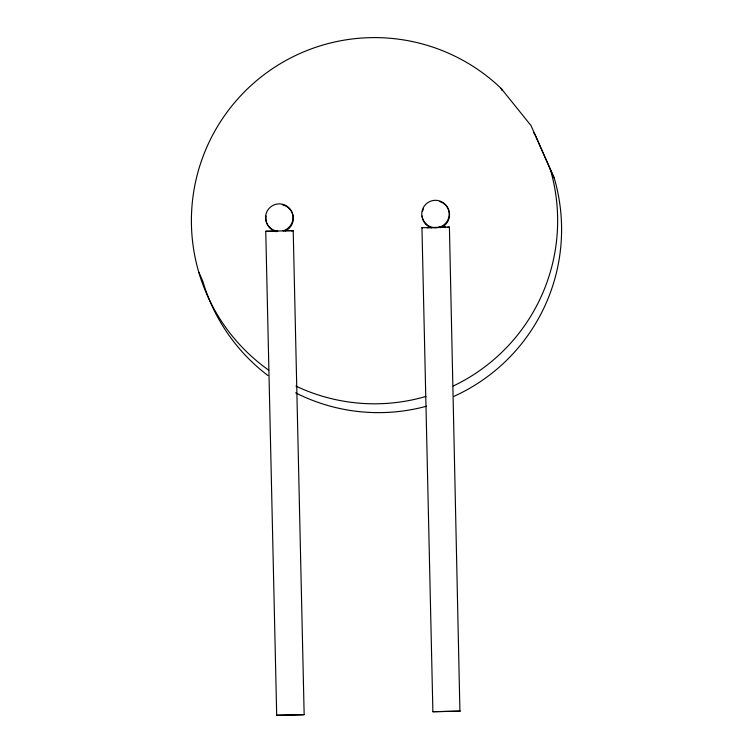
<?xml version="1.0" encoding="UTF-8"?>
<svg xmlns="http://www.w3.org/2000/svg" width="753" height="753" viewBox="0 0 753 753"><rect width="100%" height="100%" fill="white"/><g stroke="black" fill="none" stroke-linecap="round" stroke-linejoin="round"><path stroke-width="1.13" d="M265.753 231.284L293.218 230.653L304.156 714.653L302.367 714.813L276.699 715.275L265.753 231.284L277.81 231.237A13.733 13.733 0 0 1 267.24 210.981A13.733 13.733 0 0 1 289.99 208.976A13.733 13.733 0 0 1 283.137 230.757M293.218 230.653L291.43 230.813M421.953 227.717L449.409 227.095L459.914 711.161L432.89 711.717L421.953 227.717L422.442 227.773M449.409 227.095L447.621 227.255M276.699 715.275L304.156 714.653M432.89 711.717L460.356 711.096M445.465 227.35L426.998 227.782M439.14 227.105L445.654 227.067M282.94 230.663L292.719 230.606M268.746 370.184A183.13 183.092 -24.1 0 1 233.214 104.262A183.13 183.092 -24.1 0 1 501.056 88.327L531.006 125.572L554.236 178.132A183.13 183.092 -24.1 0 1 453.965 396.332M533.491 132.575L534.95 134.392L554.236 178.132M501.056 88.327L501.931 90.285M198.764 272.106L202.708 280.925A183.13 183.092 -24.1 0 0 267.946 375.531M426.509 406.215A183.13 183.092 -24.1 0 1 295.647 392.84M550.292 169.312A183.13 183.092 -24.1 0 1 453.221 386.025M425.906 396.445A183.13 183.092 -24.1 0 1 295.901 386.073M282.874 205.004A13.733 13.733 0 0 1 285.171 230.907M276.37 231.689A13.733 13.733 0 0 1 266.101 215.97M443.188 203.197A13.733 13.733 0 0 1 440.524 227.688M431.704 227.886A13.733 13.733 0 0 1 422.141 215.989M422.48 211.537A13.733 13.733 0 0 1 423.365 208.995M439.94 201.682A13.733 13.733 0 0 1 442.416 202.745M425.991 223.952A13.733 13.733 0 0 0 448.816 217.269A13.733 13.733 0 0 0 431.62 200.844A13.733 13.733 0 0 0 425.991 223.952"/></g></svg>
